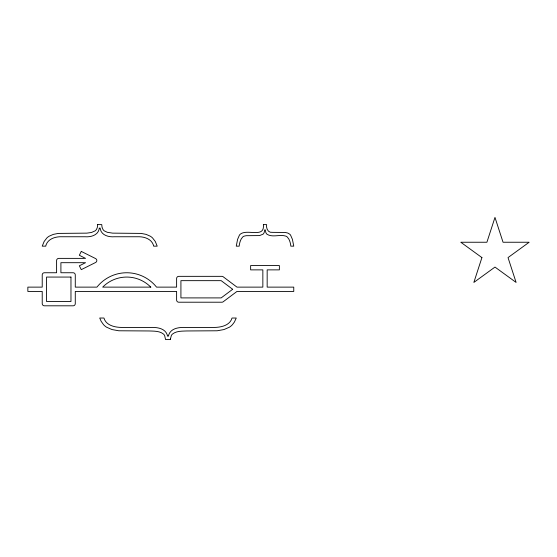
<?xml version="1.0" encoding="UTF-8"?>
<svg xmlns="http://www.w3.org/2000/svg" width="557" height="557" viewBox="0 0 557 557"><rect width="100%" height="100%" fill="white"/><g stroke="black" fill="none" stroke-linecap="round" stroke-linejoin="round"><path stroke-width="0.84" d="M263.377 224.603C264.937 238.716 247.162 228.509 240.269 234.191A5.361 5.361 0 0 0 239.426 235.131L237.581 239.378L236.259 246.159L239.19 246.159A19.328 19.328 0 0 1 241.16 239.071L242.713 237.004A5.201 5.201 0 0 1 244.07 236.161L246.138 235.695L259.611 235.583L263.183 234.1A5.243 5.243 0 0 0 264.262 232.269L264.624 229.93L265.39 229.93L265.752 232.276A5.264 5.264 0 0 0 266.824 234.114C272.345 237.902 279.865 234.065 285.936 236.161A5.215 5.215 0 0 1 287.294 237.01L288.846 239.078A19.272 19.272 0 0 1 290.831 246.159L293.755 246.159L292.425 239.378L290.58 235.131A5.361 5.361 0 0 0 289.731 234.191L287.816 233.049L285.254 232.457L272.714 232.36C268.091 233.16 265.968 228.502 266.636 224.603L263.377 224.603M97.684 224.603L97.322 227.507L96.479 229.421A5.842 5.842 0 0 1 95.136 230.87L91.494 232.478L86.815 233.139L58.304 233.411L53.354 234.372L49.218 236.168A13.145 13.145 0 0 0 46.92 237.895L44.163 241.446L42.221 246.159L45.785 246.159A7.61 7.61 0 0 1 46.092 244.857C48.41 238.493 55.916 236.474 62.064 236.753L84.963 236.753C90.478 237.185 97.496 235.569 99.062 229.435A6.05 6.05 0 0 0 99.209 228.126L100.225 228.126A6.05 6.05 0 0 0 100.364 229.435C101.931 235.569 108.956 237.185 114.47 236.753L137.363 236.753C143.511 236.474 151.017 238.493 153.342 244.857A7.61 7.61 0 0 1 153.648 246.159L157.206 246.159L155.271 241.446L152.507 237.895A13.145 13.145 0 0 0 150.209 236.161L146.08 234.372L141.123 233.411L112.611 233.139L107.299 232.304L104.291 230.87A5.842 5.842 0 0 1 102.954 229.421L102.001 227.068L101.75 224.603L97.684 224.603M170.414 339.053L170.407 339.589L165.568 339.589L164.614 335.481A6.085 6.085 0 0 0 163.577 334.13C159.643 330.879 154.066 331.178 149.255 330.962L118.815 330.781L112.048 329.57L106.603 327.224A15.29 15.29 0 0 1 103.532 324.661L101.144 321.298L99.717 318.026L103.943 318.026C106.22 326.019 116.135 327.607 123.278 327.432L150.467 327.432C156.594 327.217 164.823 328.003 167.211 334.75A5.138 5.138 0 0 1 167.385 336.059L168.59 336.059A5.138 5.138 0 0 1 168.764 334.75C171.152 328.003 179.382 327.217 185.509 327.432L212.697 327.432C219.841 327.607 229.756 326.019 232.032 318.026L236.259 318.026L234.413 322.037L232.443 324.661A15.29 15.29 0 0 1 229.373 327.224L223.928 329.57L217.16 330.781L186.72 330.962C181.909 331.178 176.332 330.879 172.398 334.13A6.085 6.085 0 0 0 171.361 335.481L170.414 339.053M481.923 257.592L473.854 282.42L494.978 267.075L516.095 282.42L508.026 257.592L529.15 242.246L503.041 242.246L494.978 217.411L486.909 242.246L460.799 242.246L481.923 257.592M81.273 251.416L79.345 255.273L85.555 258.378L58.75 258.378A2.158 2.158 0 0 0 56.598 260.537L56.598 272.749L44.379 272.749A2.158 2.158 0 0 0 42.221 274.907L42.221 287.127L27.85 287.127L27.85 291.436L42.221 291.436L42.221 303.656A2.158 2.158 0 0 0 44.379 305.807L73.127 305.807A2.158 2.158 0 0 0 75.279 303.656L75.279 291.436L176.611 291.436L176.611 300.063A2.158 2.158 0 0 0 178.769 302.214L221.888 302.214A2.158 2.158 0 0 0 223.183 301.783L236.976 291.436L293.755 291.436L293.755 287.127L267.165 287.127L267.165 269.873L279.377 269.873L279.377 265.564L250.636 265.564L250.636 269.873L262.848 269.873L262.848 287.127L236.976 287.127L223.183 276.773A2.158 2.158 0 0 0 221.888 276.342L178.769 276.342A2.158 2.158 0 0 0 176.611 278.5L176.611 287.127L156.545 287.127A38.092 38.092 0 0 0 96.932 287.127L75.279 287.127L75.279 274.907A2.158 2.158 0 0 0 73.127 272.749L60.908 272.749L60.908 262.688L85.555 262.688L79.345 265.793L81.273 269.651L95.651 262.465A2.158 2.158 0 0 0 95.651 258.608L81.273 251.416M232.666 289.278L221.171 297.904L180.921 297.904L180.921 280.658L221.171 280.658L232.666 289.278M70.969 277.066L46.537 277.066L46.537 301.497L70.969 301.497L70.969 277.066M150.787 287.127L102.683 287.127A33.775 33.775 0 0 1 150.787 287.127"/></g></svg>
